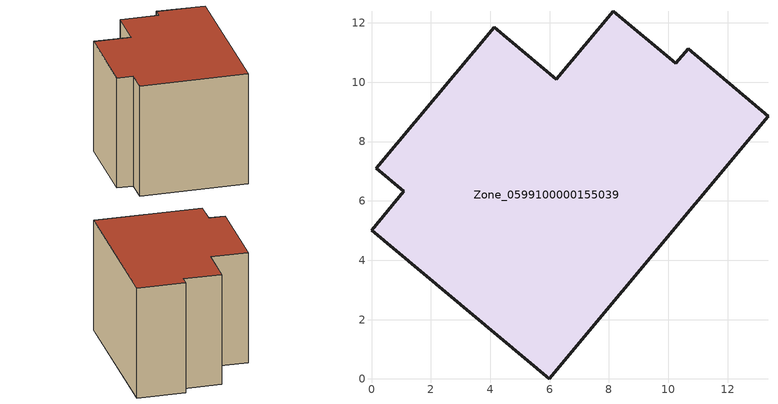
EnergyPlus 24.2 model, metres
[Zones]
Zone_0599100000155039
 floor ground (C_G): 10.67,11.12 13.36,8.86 5.99,0 0,5.02 1.08,6.32 0.16,7.1 4.14,11.85 6.23,10.1 8.15,12.4 10.26,10.64 z0
 wall outside (C_F): 13.36,8.86 10.67,11.12 10.26,10.64 8.15,12.4 6.23,10.1 4.14,11.85 0.16,7.1 1.08,6.32 0,5.02 5.99,0 13.36,8.86 z0:8.42
 roof outside (C_R): 8.15,12.4 6.23,10.1 4.14,11.85 0.16,7.1 1.08,6.32 0,5.02 5.99,0 13.36,8.86 10.67,11.12 10.26,10.64 z8.42
[BUILDING]
Pand.0599100000155039: North Axis=0; Terrain=City; Loads Convergence Tolerance Value=0.04; Temperature Convergence Tolerance Value=0.4; Solar Distribution=FullExterior; Maximum Number of Warmup Days=25; Minimum Number of Warmup Days=1
[Site:Location]
Rotterdam.The.Hague.AP_ZH_NLD Design_Conditions: Latitude=51.96; Longitude=4.45; Time Zone=1; Elevation=-4.5
[SITE:GROUNDTEMPERATURE:BUILDINGSURFACE]
18, 18, 18, 18, 18, 18, 18, 18, 18, 18, 18, 18
[MATERIAL] Thermal Absorptance=0.9; Solar Absorptance=0.7; Visible Absorptance=0.7
Name | Roughness | Thickness | Conductivity | Density | Specific Heat
G.TC.1946-1964 | MediumSmooth | 0.15 | 1 | 540 | 1210
F.TC.1946-1964 | Rough | 0.3 | 0.857143 | 1920 | 840
R.TC.1946-1964 | MediumRough | 0.2 | 0.235294 | 1500 | 1000
[CONSTRUCTION]
C_G: G.TC.1946-1964
C_F: F.TC.1946-1964
C_R: R.TC.1946-1964
[ZONE]
Zone_0599100000155039: Type=1; Multiplier=1; Ceiling Height=Autocalculate; Volume=Autocalculate; Floor Area=autocalculate; Part of Total Floor Area=Yes
[ZONEINFILTRATION:DESIGNFLOWRATE]
Infil_Zone_0599100000155039: Zone or ZoneList or Space or SpaceList=Zone_0599100000155039; Schedule=AlwaysOn; Design Flow Rate Calculation Method=Flow/Area; Flow Rate per Floor Area=0.003; Constant Term Coefficient=1; Temperature Term Coefficient=0; Velocity Term Coefficient=0; Velocity Squared Term Coefficient=0
[HVACTEMPLATE:ZONE:IDEALLOADSAIRSYSTEM]
Zone_0599100000155039: Maximum Heating Supply Air Temperature=50; Minimum Cooling Supply Air Temperature=13; Maximum Heating Supply Air Humidity Ratio=0.0156; Minimum Cooling Supply Air Humidity Ratio=0.0077; Heating Limit=NoLimit; Cooling Limit=NoLimit; Dehumidification Control Type=ConstantSensibleHeatRatio; Cooling Sensible Heat Ratio=0.7; Dehumidification Setpoint=60; Humidification Control Type=None; Humidification Setpoint=30; Outdoor Air Method=None; Outdoor Air Flow Rate per Person=0.00944; Outdoor Air Flow Rate per Zone Floor Area=0; Outdoor Air Flow Rate per Zone=0; Demand Controlled Ventilation Type=None; Outdoor Air Economizer Type=NoEconomizer; Heat Recovery Type=None; Sensible Heat Recovery Effectiveness=0.7; Latent Heat Recovery Effectiveness=0.65
[ZONECONTROL:THERMOSTAT]
ThermostatControl_Zone_0599100000155039: Zone or ZoneList=Zone_0599100000155039; Control Type Schedule=DualSetpointControlType; Control 1=Thermostat_Zone_0599100000155039; Temperature Difference Between Cutout And Setpoint=0
[THERMOSTATSETPOINT:DUALSETPOINT]
Thermostat_Zone_0599100000155039: Heating Setpoint Temperature Schedule=HeatingSetpoint_Zone_0599100000155039; Cooling Setpoint Temperature Schedule=CoolingSetpoint_Zone_0599100000155039
[SCHEDULE:COMPACT]
HeatingSetpoint_Zone_0599100000155039: Through: 12/31, For: AllDays, Until: 24:00, 21
CoolingSetpoint_Zone_0599100000155039: Through: 12/31, For: AllDays, Until: 24:00, 24
DualSetpointControlType: Through: 12/31, For: AllDays, Until: 24:00, 4
AlwaysOn: Through: 12/31, For: AllDays, Until: 24:00, 1
